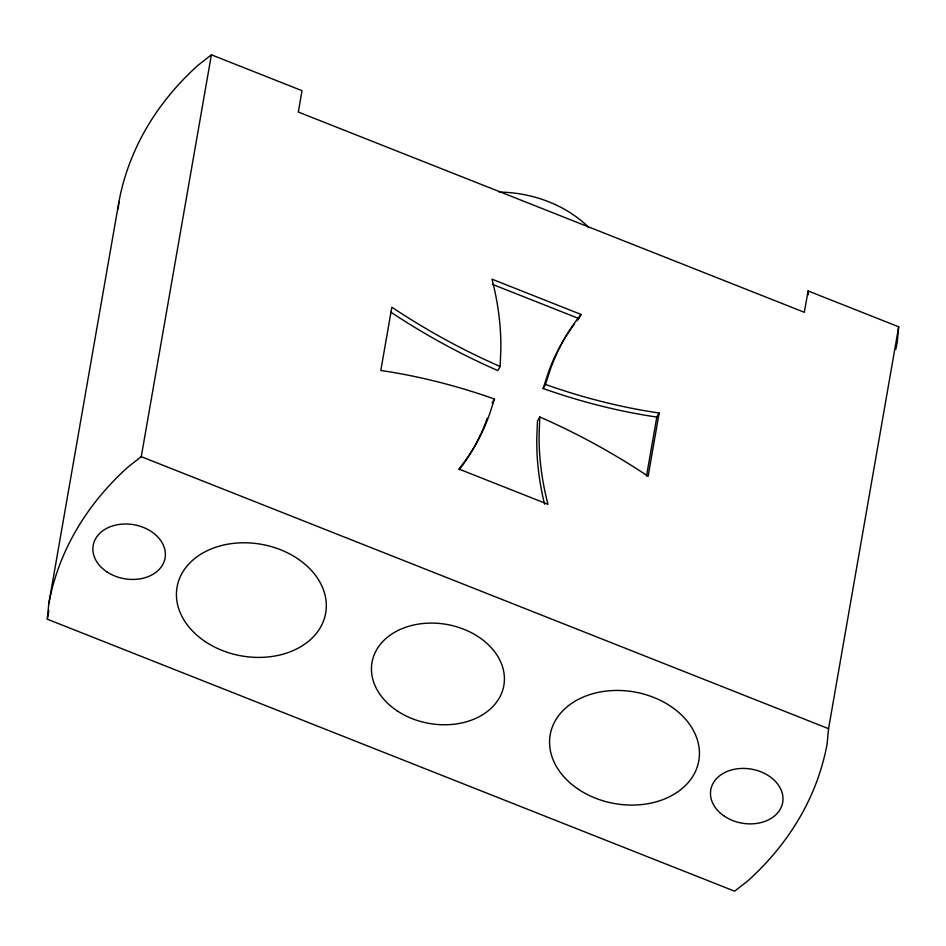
<?xml version="1.0" encoding="UTF-8"?>
<svg xmlns="http://www.w3.org/2000/svg" width="946" height="946" viewBox="0 0 946 946"><rect width="100%" height="100%" fill="white"/><g stroke="black" fill="none" stroke-linecap="round" stroke-linejoin="round"><path stroke-width="1.42" d="M390.71 312.074A450.178 286.449 30 0 0 497.797 370.572L500.138 366.504L500.824 349.784A450.178 286.449 30 0 0 491.991 279.176L581.104 314.45A450.178 286.449 30 0 0 550.359 369.389L545.499 384.454L543.146 388.51A450.178 286.449 30 0 0 656.808 417.056L659.161 413A450.178 286.449 30 0 1 545.499 384.454M659.161 413L648.116 476.276A450.178 286.449 30 0 0 539.811 416.985L539.137 433.706A450.178 286.449 30 0 0 547.971 504.301L458.857 469.039A450.178 286.449 30 0 0 489.59 414.1L494.462 399.035A450.178 286.449 30 0 0 380.8 370.489L391.845 307.202A450.178 286.449 30 0 0 500.138 366.504M898.7 326.808L828.566 728.68L827.111 743.958A395.428 297.068 9.9 0 1 748.073 880.655L734.604 891.191L47.3 619.192L48.754 603.903L118.889 202.042A395.428 297.068 9.9 0 1 197.927 65.345L211.396 54.809L302.022 90.674L298.297 112.03L804.348 312.298L808.073 290.942L898.7 326.808L897.246 342.097A395.428 297.068 9.9 0 1 895.827 349.145M118.226 208.983L118.889 202.042M47.3 619.192L48.825 610.454M48.754 603.903A395.428 297.068 9.9 0 1 127.793 467.206L141.261 456.67L211.396 54.809M646.52 476.027L656.808 417.056M543.146 388.51L548.018 373.445A450.178 286.449 30 0 1 574.317 324.194M492.121 403.091L494.462 399.035M576.954 320.765A450.178 286.449 30 0 1 578.751 318.506L581.104 314.45M539.811 416.985L537.47 421.041L536.796 437.773A450.178 286.449 30 0 0 544.565 504.183M492.393 284.332L578.751 318.506M141.261 456.67L828.566 728.68M808.073 290.942L808.369 294.738M499.169 192.109A105.243 79.062 9.9 0 1 588.601 227.336M480.757 434.202A450.178 286.449 30 0 1 459.2 469.713M487.249 418.167A450.178 286.449 30 0 1 481.348 432.89M397.119 710.824A66.918 50.268 9.9 0 0 503.792 685.779A66.918 50.268 9.9 0 0 412.882 625.188A66.918 50.268 9.9 0 0 397.119 710.824M578.491 789.354A75.432 56.677 9.9 0 0 698.739 761.128A75.432 56.677 9.9 0 0 596.264 692.815A75.432 56.677 9.9 0 0 578.491 789.354M205.353 641.684A75.432 56.677 9.9 0 0 325.613 613.457A75.432 56.677 9.9 0 0 223.138 545.144A75.432 56.677 9.9 0 0 205.353 641.684M724.47 816.268A36.504 27.422 9.9 0 0 782.661 802.61A36.504 27.422 9.9 0 0 733.079 769.559A36.504 27.422 9.9 0 0 724.47 816.268M106.863 571.845A36.504 27.422 9.9 0 0 165.053 558.187A36.504 27.422 9.9 0 0 115.459 525.136A36.504 27.422 9.9 0 0 106.863 571.845"/></g></svg>
